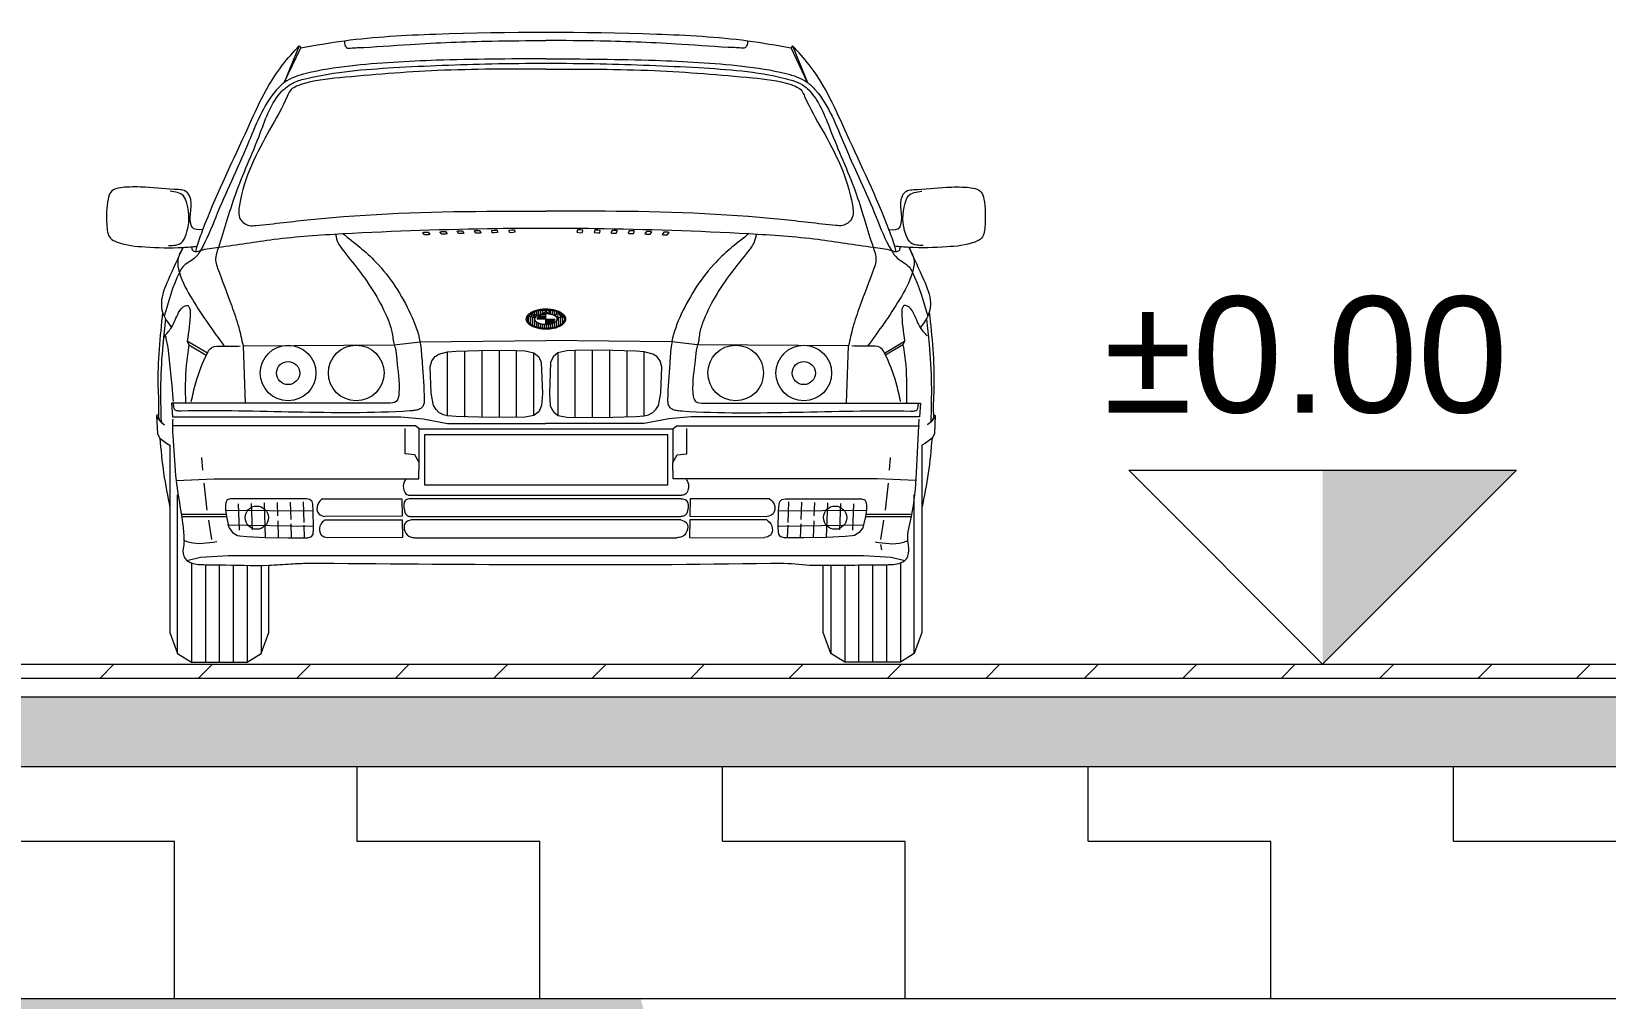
# Model space of a CAD drawing. Header units: millimetres. Extents: x -19 to 261, y -91 to 25.
# Drawn here: x 233.58 to 236.972, y -0.732 to 1.351 of the extents above; entities that cross this region are included whole.
import ezdxf

# ---------------------------------------------------------------- set-up
doc = ezdxf.new("R2010")
doc.units = ezdxf.units.MM
doc.layers.add('XR$3$STANDARD_1', color=7, linetype='Continuous', lineweight=18, true_color=0x000000)
doc.styles.add('ARIAL', font='arial.ttf')

msp = doc.modelspace()

# ---------------------------------------------------------------- hatches: boundary and pattern name
at = {"layer": 'XR$3$STANDARD_1', "lineweight": 5, "true_color": 0xadadad}
msp.add_hatch(color=253, dxfattribs=at).paths.add_polyline_path([(236.3622, 0.4061), (236.3622, -0.0119), (236.7801, 0.4061)], flags=0)
at = {"layer": 'XR$3$STANDARD_1', "lineweight": 18, "true_color": 0x0000ff}
h = msp.add_hatch(dxfattribs=at)
h.set_pattern_fill('TRATTEGGIO_8', color=5, scale=0.1, style=0, pattern_type=2)
h.set_pattern_definition([(135, (0, 0), (-0.21213203, -0.21213203), [0.2, -0.1]), (135, (-0.10607, -0.10607), (-0.21213203, -0.21213203), [0.2, -0.1])])
h.paths.add_polyline_path([(211.4323, -4.5429), (212.7195, -5.1681), (215.7633, -4.6212), (223.563, -4.9303), (226.4166, -4.4547), (232.8609, -5.073), (238.8771, -4.3596), (247.3085, -4.5429), (251.7716, -2.2422), (251.7716, -0.0119), (245.3448, -0.0119), (245.3448, -0.2619), (245.4948, -0.2619), (245.4948, -0.4619), (245.1448, -0.4619), (245.1414, 0.0864), (244.4298, 0.0858), (244.4298, -0.0419), (244.4847, -0.2319), (244.3427, -0.7619), (241.7768, -0.7619), (241.6348, -0.2319), (241.6897, -0.0419), (241.6897, 0.0381), (241.6931, 0.0952), (241.5625, 0.049), (240.9666, 0.09), (240.5659, 0.0961), (240.3113, 0.0771), (240.0255, 0.0827), (240.0085, 0.097), (240.0192, 0.0381), (240.0192, -0.0419), (240.074, -0.2319), (239.9401, -0.7319), (237.8319, -0.7319), (237.1232, -3.3766), (235.6012, -3.3766), (234.8925, -0.7319), (232.7983, -0.7319), (232.6643, -0.2319), (232.7192, -0.0419), (232.7192, 0.0381), (232.7287, 0.1035), (232.0732, 0.0844), (231.5165, 0.0522), (231.0081, 0.0444), (230.427, 0.0444), (229.9186, 0.0522), (229.6379, 0.0665), (229.4756, 0.0836), (229.4797, 0.0381), (229.4797, -0.0419), (229.5346, -0.2319), (229.4274, -0.6319), (226.8432, -0.6319), (226.5873, -1.1919), (226.4744, -1.439), (225.4041, -1.439), (223.4772, -1.439), (223.297, -3.8676), (220.2437, -3.8676), (220.0479, -2.484), (218.0279, -2.484), (216.9132, -1.1919), (211.247, -1.1919), (211.247, 0.1381), (210.0394, 0.1381), (210.0394, -2.7919), (210.5394, -2.7919), (210.6394, -3.5619), (204.284, -3.5619), (204.284, -5.0572)], flags=0)
at = {"layer": 'XR$3$STANDARD_1', "lineweight": 5, "true_color": 0x0000ff}
h = msp.add_hatch(dxfattribs=at)
h.set_pattern_fill('TRATTEGGIO_16', color=5, scale=0.1, style=0, pattern_type=2)
h.set_pattern_definition([(45, (0, 0), (-0.21213203, 0.21213203), []), (45, (-0.10607, 0.10607), (-0.21213203, 0.21213203), [])])
h.paths.add_polyline_path([(232.8692, -0.0119), (232.8692, -0.0419), (239.8692, -0.0419), (239.8692, -0.0119)], flags=0)
h = msp.add_hatch(dxfattribs=at)
h.set_pattern_fill('TRATTEGGIO_18', color=5, scale=0.1, style=0, pattern_type=2)
h.set_pattern_definition([(45, (0, 0), (-0.049497475, 0.049497475), [0.001, -0.001]), (45, (-0.02475, 0.02475), (-0.049497475, 0.049497475), [0.001, -0.001])])
h.paths.add_polyline_path([(232.8807, -0.0819), (232.924, -0.2319), (239.8143, -0.2319), (239.8576, -0.0819)], flags=0)
at = {"layer": 'XR$3$STANDARD_1', "lineweight": 18, "true_color": 0x000000}
h = msp.add_hatch(dxfattribs=at)
h.set_pattern_fill('RETINO', color=18, scale=0.39375, style=0, pattern_type=2)
h.set_pattern_definition([(0, (0.7875, 0.7875), (0.39375, 0.39375), [0.39375, -0.39375]), (90, (0.7875, 0.7875), (-0.39375, 0.39375), [0.39375, -0.39375])])
h.paths.add_polyline_path([(232.6643, -0.2319), (232.7983, -0.7319), (239.9401, -0.7319), (240.074, -0.2319)], flags=0)

# ---------------------------------------------------------------- linework, layer by layer
at = {"layer": 'XR$3$STANDARD_1', "color": 5, "lineweight": 5, "true_color": 0x0000ff}
for p, q in [((234.1569, 1.3199), (234.1604, 1.3158)), ((235.2201, 1.3199), (235.2166, 1.3158)), ((234.6642, 0.7418), (234.6642, 0.7473)), ((234.6685, 0.7378), (234.6685, 0.7488)), ((234.6727, 0.7403), (234.6727, 0.7499)), ((234.677, 0.7419), (234.677, 0.7507)), ((234.6809, 0.7442), (234.6809, 0.7507)), ((234.6809, 0.7507), (234.6859, 0.7507)), ((234.6852, 0.7442), (234.6852, 0.7465)), ((234.6852, 0.7465), (234.6869, 0.7442)), ((234.6859, 0.7507), (234.6884, 0.7473)), ((234.6884, 0.7473), (234.6908, 0.7507)), ((234.6896, 0.7442), (234.6914, 0.7466)), ((234.6908, 0.7507), (234.6957, 0.7507)), ((234.6914, 0.7442), (234.6914, 0.7466)), ((234.6985, 0.7424), (234.6985, 0.7509)), ((234.7028, 0.7412), (234.7028, 0.7502)), ((234.707, 0.7392), (234.707, 0.7492)), ((234.7113, 0.7415), (234.7113, 0.7479)), ((234.6513, 0.7251), (234.6513, 0.7376)), ((234.652, 0.7375), (234.6555, 0.7414)), ((234.6555, 0.7414), (234.6575, 0.7425)), ((234.6556, 0.7205), (234.6556, 0.7366)), ((234.6575, 0.7425), (234.6604, 0.7426)), ((234.6599, 0.7426), (234.6599, 0.7453)), ((234.6599, 0.7177), (234.6599, 0.7356)), ((234.6604, 0.7426), (234.6627, 0.7418)), ((234.6627, 0.7418), (234.6652, 0.7417)), ((234.6642, 0.7157), (234.6642, 0.7346)), ((234.6643, 0.7345), (234.6681, 0.7386)), ((234.6652, 0.7417), (234.6673, 0.7411)), ((234.6673, 0.7411), (234.6683, 0.7399)), ((234.6683, 0.7399), (234.6681, 0.7386)), ((234.6685, 0.7142), (234.6685, 0.7247)), ((234.6875, 0.7314), (234.6694, 0.7314)), ((234.6703, 0.7344), (234.6885, 0.7344)), ((234.6727, 0.7131), (234.6727, 0.7221)), ((234.6732, 0.7373), (234.6885, 0.7373)), ((234.677, 0.7123), (234.677, 0.7206)), ((234.6802, 0.7403), (234.6885, 0.7403)), ((234.6809, 0.7442), (234.6852, 0.7442)), ((234.6813, 0.7118), (234.6813, 0.7196)), ((234.6856, 0.7115), (234.6856, 0.7197)), ((234.6869, 0.7442), (234.6896, 0.7442)), ((234.6885, 0.7319), (234.6885, 0.7413)), ((234.6885, 0.7215), (234.6885, 0.7309)), ((234.6885, 0.7284), (234.7066, 0.7284)), ((234.6885, 0.7255), (234.7037, 0.7255)), ((234.6885, 0.7225), (234.6968, 0.7225)), ((234.6894, 0.7314), (234.7075, 0.7314)), ((234.6899, 0.7114), (234.6899, 0.7197)), ((234.6914, 0.7442), (234.6957, 0.7442)), ((234.6942, 0.7116), (234.6942, 0.72)), ((234.6985, 0.7121), (234.6985, 0.7208)), ((234.7028, 0.7128), (234.7028, 0.7221)), ((234.707, 0.7138), (234.707, 0.7242)), ((234.7078, 0.7397), (234.7173, 0.7444)), ((234.7078, 0.7397), (234.7097, 0.738)), ((234.7097, 0.738), (234.7151, 0.7386)), ((234.7111, 0.7366), (234.7151, 0.7386)), ((234.7111, 0.7366), (234.7129, 0.7348)), ((234.7113, 0.7152), (234.7113, 0.7283)), ((234.7156, 0.7435), (234.7156, 0.7461)), ((234.7156, 0.7169), (234.7156, 0.7352)), ((234.716, 0.7406), (234.7195, 0.7423)), ((234.716, 0.7406), (234.7206, 0.7412)), ((234.7173, 0.7444), (234.7195, 0.7423)), ((234.7187, 0.7379), (234.7222, 0.7396)), ((234.7187, 0.7379), (234.7235, 0.7384)), ((234.7199, 0.7194), (234.7199, 0.7357)), ((234.7206, 0.7412), (234.7222, 0.7396)), ((234.7235, 0.7384), (234.7256, 0.7363)), ((234.7242, 0.7231), (234.7242, 0.7362)), ((234.0407, 0.5506), (234.0364, 0.674)), ((234.4765, 0.5226), (234.4765, 0.6608)), ((234.5137, 0.5204), (234.5137, 0.6631)), ((234.5509, 0.5197), (234.5509, 0.6641)), ((234.5881, 0.5195), (234.5881, 0.6645)), ((234.6253, 0.5198), (234.6253, 0.6641)), ((234.6624, 0.5242), (234.6624, 0.6585)), ((234.7145, 0.5242), (234.7145, 0.6585)), ((234.7517, 0.5198), (234.7517, 0.6641)), ((234.7889, 0.5195), (234.7889, 0.6645)), ((234.8261, 0.5197), (234.8261, 0.6641)), ((234.8633, 0.5204), (234.8633, 0.6631)), ((234.9004, 0.5226), (234.9004, 0.6608)), ((235.3363, 0.5506), (235.3406, 0.674)), ((234.9508, 0.4823), (234.4265, 0.4823)), ((234.4265, 0.4823), (234.4265, 0.3746)), ((234.9508, 0.3746), (234.9508, 0.4823)), ((233.9466, 0.433), (233.9486, 0.4063)), ((235.4303, 0.433), (235.4284, 0.4063)), ((233.9511, 0.3778), (233.9579, 0.3201)), ((234.4265, 0.3746), (234.9508, 0.3746)), ((235.4259, 0.3778), (235.4193, 0.3201)), ((235.9443, 0.4061), (236.7801, 0.4061)), ((236.3622, -0.0119), (235.9443, 0.4061)), ((236.3622, -0.0119), (236.7801, 0.4061)), ((233.8947, 0.0109), (233.8947, 0.3528)), ((234.3964, 0.3521), (234.9805, 0.3521)), ((234.9798, 0.3446), (234.3972, 0.3446)), ((235.4823, 0.0109), (235.4823, 0.3528)), ((233.9026, 0.3114), (233.9991, 0.3114)), ((233.9033, 0.3064), (233.9998, 0.3064)), ((233.998, 0.3201), (234.1872, 0.3182)), ((234.0254, 0.3338), (234.0271, 0.2767)), ((234.0534, 0.3346), (234.0551, 0.2773)), ((234.0813, 0.3355), (234.0836, 0.261)), ((234.1093, 0.3364), (234.1102, 0.3076)), ((234.1373, 0.3372), (234.1385, 0.2998)), ((234.1653, 0.3381), (234.1667, 0.2934)), ((234.3975, 0.3064), (234.9795, 0.3064)), ((235.1898, 0.3182), (235.379, 0.3201)), ((235.2103, 0.2934), (235.2116, 0.3381)), ((235.2385, 0.2998), (235.2396, 0.3372)), ((235.2667, 0.3076), (235.2676, 0.3364)), ((235.2933, 0.261), (235.2956, 0.3355)), ((235.3218, 0.2773), (235.3236, 0.3346)), ((235.3498, 0.2767), (235.3516, 0.3338)), ((235.3771, 0.3064), (235.4761, 0.3064)), ((235.3779, 0.3114), (235.4771, 0.3114)), ((233.9612, 0.2982), (233.9676, 0.2569)), ((234.0026, 0.2881), (234.1866, 0.2854)), ((234.1106, 0.2968), (234.1117, 0.2607)), ((234.1388, 0.2902), (234.1397, 0.2606)), ((234.1669, 0.2873), (234.1677, 0.2606)), ((234.9789, 0.2989), (234.3981, 0.2989)), ((235.1903, 0.2854), (235.3744, 0.2881)), ((235.2093, 0.2606), (235.2101, 0.2873)), ((235.2373, 0.2606), (235.2382, 0.2902)), ((235.2653, 0.2607), (235.2664, 0.2968)), ((235.4157, 0.2982), (235.4097, 0.2569)), ((234.4063, 0.2606), (234.9707, 0.2606)), ((235.4097, 0.246), (235.4114, 0.2345)), ((233.9246, 0.2062), (233.9246, -0.0072)), ((235.4523, 0.2062), (235.4523, -0.0072)), ((233.9547, 0.2025), (233.9546, -0.0072)), ((233.9846, 0.2022), (233.9846, -0.0072)), ((234.0146, 0.2017), (234.0146, -0.0072)), ((234.0446, 0.2015), (234.0446, -0.0072)), ((234.0746, 0.2014), (234.0746, 0.011)), ((235.3023, 0.2014), (235.3023, 0.011)), ((235.3323, 0.2015), (235.3323, -0.0072)), ((235.3623, 0.2017), (235.3623, -0.0072)), ((235.3923, 0.2022), (235.3923, -0.0072)), ((235.4223, 0.2025), (235.4223, -0.0072))]:
    msp.add_line(p, q, dxfattribs=at)
at = {"layer": 'XR$3$STANDARD_1', "color": 5, "lineweight": 18, "true_color": 0x0000ff}
for p, q in [((232.8692, -0.0119), (239.8692, -0.0119)), ((232.8692, -0.0419), (239.8692, -0.0419)), ((232.8807, -0.0819), (239.8576, -0.0819)), ((232.6643, -0.2319), (240.074, -0.2319)), ((232.7983, -0.7319), (239.9401, -0.7319))]:
    msp.add_line(p, q, dxfattribs=at)
at = {"layer": 'XR$3$STANDARD_1', "color": 5, "lineweight": 5, "true_color": 0x0000ff}
for points in [[(234.1569, 1.3199), (234.1247, 1.2409), (234.1604, 1.3158)], [(235.2201, 1.3199), (235.2523, 1.2409), (235.2166, 1.3158)], [(233.9589, 0.6579), (233.9156, 0.6841), (233.9192, 0.6758), (233.9565, 0.6535)], [(234.0364, 0.674), (234.3616, 0.6759), (234.4171, 0.6828), (234.6885, 0.6855)], [(235.3406, 0.674), (235.0154, 0.6759), (234.9599, 0.6828), (234.6885, 0.6855)], [(235.4181, 0.6579), (235.4614, 0.6841), (235.4578, 0.6758), (235.4205, 0.6535)], [(234.3472, 0.5506), (233.8816, 0.5506), (233.8839, 0.5211), (234.3759, 0.5211), (234.4239, 0.5167), (234.4767, 0.5067), (234.6885, 0.5066)], [(233.8536, 0.5257), (233.8495, 0.524), (233.8518, 0.5174), (233.859, 0.5091), (233.8665, 0.5036)], [(233.8495, 0.524), (233.8514, 0.4844), (233.8565, 0.475), (233.8706, 0.4645)], [(235.5275, 0.524), (235.5256, 0.4844), (235.5205, 0.475), (235.5064, 0.4645)], [(235.5234, 0.5257), (235.5275, 0.524), (235.5252, 0.5174), (235.518, 0.5091), (235.5105, 0.5036)], [(234.4152, 0.495), (234.4075, 0.5016), (233.8836, 0.5016)], [(233.8914, 0.384), (233.9737, 0.3876), (234.4147, 0.3875), (234.4154, 0.4224), (234.4059, 0.4393), (234.385, 0.4416), (234.385, 0.496)], [(234.4154, 0.4224), (234.4152, 0.495), (234.9618, 0.495), (234.9616, 0.4224)], [(235.4856, 0.384), (235.4033, 0.3876), (234.9623, 0.3875), (234.9616, 0.4224), (234.9711, 0.4393), (234.992, 0.4416), (234.992, 0.496)], [(234.9618, 0.495), (234.9695, 0.5016), (235.4934, 0.5016)], [(233.8706, 0.4645), (233.8783, 0.4597), (233.8783, 0.3252), (233.8783, 0.0566), (233.8947, 0.0109), (233.9246, -0.0072), (234.0446, -0.0072), (234.0746, 0.0109), (234.091, 0.0566), (234.091, 0.2014)], [(235.5064, 0.4645), (235.4987, 0.4597), (235.4987, 0.3252), (235.4987, 0.0566), (235.4823, 0.0109), (235.4524, -0.0072), (235.3324, -0.0072), (235.3024, 0.0109), (235.286, 0.0566), (235.286, 0.2014)], [(234.2068, 0.3444), (234.3778, 0.3446), (234.3786, 0.307), (234.2122, 0.3064)], [(235.1702, 0.3444), (234.9992, 0.3446), (234.9984, 0.307), (235.1648, 0.3064)], [(234.2122, 0.2989), (234.3786, 0.2989), (234.3795, 0.2609), (234.2176, 0.2606)], [(235.1648, 0.2989), (234.9984, 0.2989), (234.9975, 0.2609), (235.1594, 0.2606)], [(233.9148, 0.2114), (233.9443, 0.2189), (234.0042, 0.2225), (235.3728, 0.2225), (235.4327, 0.2189), (235.4622, 0.2114)]]:
    msp.add_lwpolyline(points, dxfattribs=at)
for points in [[(234.4232, 0.9181), (234.4256, 0.9187), (234.4348, 0.9187), (234.4384, 0.9139), (234.4357, 0.9132), (234.427, 0.9132)], [(234.4601, 0.9194), (234.4625, 0.92), (234.4717, 0.92), (234.4753, 0.9152), (234.4727, 0.9145), (234.4639, 0.9145)], [(234.4974, 0.9207), (234.4992, 0.9212), (234.5089, 0.9212), (234.5113, 0.9162), (234.5096, 0.9157), (234.4997, 0.9157)], [(234.5346, 0.9216), (234.5364, 0.9221), (234.5461, 0.9221), (234.5485, 0.9171), (234.5468, 0.9166), (234.5369, 0.9166)], [(234.5718, 0.9224), (234.577, 0.923), (234.5833, 0.9228), (234.5844, 0.9178), (234.5766, 0.917), (234.5727, 0.9175)], [(234.6092, 0.923), (234.6144, 0.9236), (234.6207, 0.9234), (234.6218, 0.9184), (234.614, 0.9176), (234.6101, 0.9181)], [(234.7678, 0.923), (234.7626, 0.9236), (234.7563, 0.9234), (234.7552, 0.9184), (234.763, 0.9176), (234.7669, 0.9181)], [(234.8052, 0.9224), (234.8, 0.923), (234.7937, 0.9228), (234.7926, 0.9178), (234.8004, 0.917), (234.8043, 0.9175)], [(234.8424, 0.9216), (234.8406, 0.9221), (234.8309, 0.9221), (234.8285, 0.9171), (234.8302, 0.9166), (234.8401, 0.9166)], [(234.8796, 0.9207), (234.8778, 0.9212), (234.8681, 0.9212), (234.8657, 0.9162), (234.8674, 0.9157), (234.8773, 0.9157)], [(234.9169, 0.9194), (234.9145, 0.92), (234.9053, 0.92), (234.9017, 0.9152), (234.9043, 0.9145), (234.9131, 0.9145)], [(234.9538, 0.9181), (234.9514, 0.9187), (234.9422, 0.9187), (234.9386, 0.9139), (234.9412, 0.9132), (234.95, 0.9132)], [(234.6809, 0.7442), (234.6852, 0.7442), (234.6852, 0.7465), (234.6869, 0.7442), (234.6896, 0.7442), (234.6914, 0.7466), (234.6914, 0.7442), (234.6957, 0.7442), (234.6957, 0.7507), (234.6908, 0.7507), (234.6884, 0.7473), (234.6859, 0.7507), (234.6809, 0.7507)], [(234.652, 0.7375), (234.6555, 0.7414), (234.6575, 0.7425), (234.6604, 0.7426), (234.6627, 0.7418), (234.6652, 0.7417), (234.6673, 0.7411), (234.6683, 0.7399), (234.6681, 0.7386), (234.6643, 0.7345)], [(234.6586, 0.7385), (234.657, 0.7389), (234.6581, 0.7401), (234.6596, 0.7404)], [(234.6612, 0.7379), (234.6631, 0.7374), (234.6644, 0.7388), (234.6632, 0.7396)], [(234.7173, 0.7444), (234.7078, 0.7397), (234.7097, 0.738), (234.7151, 0.7386), (234.7111, 0.7366), (234.7129, 0.7348), (234.7256, 0.7363), (234.7235, 0.7384), (234.7187, 0.7379), (234.7222, 0.7396), (234.7206, 0.7412), (234.716, 0.7406), (234.7195, 0.7423)], [(234.4579, 0.6558), (234.4765, 0.6608), (234.4951, 0.6622), (234.5695, 0.6645), (234.6253, 0.6638), (234.6438, 0.6634), (234.6627, 0.6585), (234.6731, 0.65), (234.6784, 0.6379), (234.681, 0.5712), (234.6792, 0.5455), (234.6745, 0.5349), (234.6711, 0.5303), (234.6624, 0.5237), (234.6438, 0.5201), (234.5695, 0.5197), (234.4951, 0.5219), (234.4765, 0.5234), (234.4674, 0.5253), (234.4579, 0.5303), (234.4518, 0.537), (234.4461, 0.5455), (234.4412, 0.5718), (234.4389, 0.6288), (234.4424, 0.6417), (234.4496, 0.6508)], [(234.9191, 0.6558), (234.9005, 0.6608), (234.8819, 0.6622), (234.8075, 0.6645), (234.7517, 0.6638), (234.7332, 0.6634), (234.7143, 0.6585), (234.7039, 0.65), (234.6986, 0.6379), (234.696, 0.5712), (234.6978, 0.5455), (234.7025, 0.5349), (234.7059, 0.5303), (234.7146, 0.5237), (234.7332, 0.5201), (234.8075, 0.5197), (234.8819, 0.5219), (234.9005, 0.5234), (234.9096, 0.5253), (234.9191, 0.5303), (234.9252, 0.537), (234.9309, 0.5455), (234.9358, 0.5718), (234.9381, 0.6288), (234.9346, 0.6417), (234.9273, 0.6508)], [(234.1725, 0.3446), (234.0085, 0.3444), (234.0017, 0.3419), (233.9987, 0.3367), (233.9978, 0.3293), (233.998, 0.3201), (233.9991, 0.3114), (233.9999, 0.3064), (234.0046, 0.2854), (234.006, 0.2822), (234.0133, 0.2718), (234.0236, 0.2655), (234.0288, 0.2643), (234.0437, 0.2629), (234.0837, 0.261), (234.1327, 0.2606), (234.1748, 0.2606), (234.1825, 0.2623), (234.1869, 0.2676), (234.1878, 0.2812), (234.1872, 0.3182), (234.1859, 0.3329), (234.1847, 0.3383), (234.18, 0.3432)], [(235.2045, 0.3446), (235.3685, 0.3444), (235.3753, 0.3419), (235.3783, 0.3367), (235.3792, 0.3293), (235.379, 0.3201), (235.3779, 0.3114), (235.3771, 0.3064), (235.3724, 0.2854), (235.371, 0.2822), (235.3637, 0.2718), (235.3534, 0.2655), (235.3482, 0.2643), (235.3333, 0.2629), (235.2933, 0.261), (235.2443, 0.2606), (235.2022, 0.2606), (235.1945, 0.2623), (235.1901, 0.2676), (235.1892, 0.2812), (235.1898, 0.3182), (235.1911, 0.3329), (235.1923, 0.3383), (235.197, 0.3432)]]:
    msp.add_lwpolyline(points, close=True, dxfattribs=at)
at = {"layer": 'XR$3$STANDARD_1', "color": 18, "lineweight": 18, "true_color": 0x000000}
msp.add_lwpolyline([(235.0298, 0.5506), (235.4954, 0.5506), (235.4931, 0.5211), (235.0011, 0.5211), (234.9531, 0.5167), (234.9003, 0.5067), (234.6885, 0.5066)], dxfattribs=at)
at = {"layer": 'XR$3$STANDARD_1', "color": 5, "lineweight": 5, "true_color": 0x0000ff}
for centre, radius in [((234.1329, 0.6153), 0.0599), ((234.2796, 0.6154), 0.06), ((235.0974, 0.6154), 0.06), ((235.2441, 0.6153), 0.0599), ((234.1329, 0.6153), 0.0249), ((235.2441, 0.6153), 0.0249), ((234.0654, 0.3038), 0.025), ((235.3116, 0.3038), 0.025)]:
    msp.add_circle(centre, radius, dxfattribs=at)
for centre, radius, start, end in [((234.6885, 0.7307), 0.00122, 89.2255, 143.9221), ((234.6887, 0.7317), 0.000746, 255.4053, 342.694)]:
    msp.add_arc(centre, radius, start, end, dxfattribs=at)
for points, knots in [([(234.1604, 1.3158), (234.1916, 1.3213), (234.2874, 1.3382), (234.5436, 1.3509), (234.8333, 1.3509), (235.0895, 1.3382), (235.1854, 1.3213), (235.2166, 1.3158)], [0, 0, 0, 0, 0.094925, 0.291907, 0.767782, 0.964764, 1.059689, 1.059689, 1.059689, 1.059689]), ([(234.2541, 1.331), (234.2542, 1.3271), (234.2543, 1.3219), (234.2601, 1.3138), (234.2709, 1.3157), (234.3151, 1.3173), (234.4173, 1.3254), (234.5518, 1.3307), (234.6495, 1.3313), (234.6885, 1.3315)], [0, 0, 0, 0, 0.0114696, 0.0152548, 0.0280212, 0.0391024, 0.1530585, 0.3289059, 0.4458121, 0.4458121, 0.4458121, 0.4458121]), ([(235.1229, 1.331), (235.1228, 1.3271), (235.1226, 1.3219), (235.1169, 1.3138), (235.1061, 1.3157), (235.0618, 1.3173), (234.9597, 1.3254), (234.8252, 1.3307), (234.7275, 1.3313), (234.6885, 1.3315)], [0, 0, 0, 0, 0.0114696, 0.0152548, 0.0280212, 0.0391024, 0.1530585, 0.3289059, 0.4458121, 0.4458121, 0.4458121, 0.4458121]), ([(234.6885, 1.2922), (234.61, 1.2918), (234.469, 1.2911), (234.2957, 1.2815), (234.1863, 1.266), (234.1304, 1.2485), (234.081, 1.1985), (234.0428, 1.0935), (233.9866, 0.9801), (233.9554, 0.8953), (233.9303, 0.8582), (233.9077, 0.8497), (233.885, 0.806), (233.8748, 0.7696), (233.8658, 0.7375)], [0, 0, 0, 0, 0.235483, 0.423341, 0.518578, 0.569462, 0.593228, 0.726529, 0.896185, 0.975304, 0.997169, 1.02821, 1.041759, 1.141916, 1.141916, 1.141916, 1.141916]), ([(233.9338, 0.8772), (233.9348, 0.8809), (233.9392, 0.8968), (233.9703, 0.9828), (234.0336, 1.1116), (234.0936, 1.2515), (234.1445, 1.3066), (234.1569, 1.3199)], [0, 0, 0, 0, 0.0114285, 0.0494097, 0.2741269, 0.4440318, 0.4983867, 0.4983867, 0.4983867, 0.4983867]), ([(234.6885, 1.2922), (234.7669, 1.2918), (234.9079, 1.2911), (235.0812, 1.2815), (235.1907, 1.266), (235.2465, 1.2485), (235.2959, 1.1985), (235.3342, 1.0935), (235.3904, 0.9801), (235.4215, 0.8953), (235.4467, 0.8582), (235.4693, 0.8497), (235.4919, 0.806), (235.5022, 0.7696), (235.5112, 0.7375)], [0, 0, 0, 0, 0.235483, 0.423341, 0.518578, 0.569462, 0.593228, 0.726529, 0.896185, 0.975304, 0.997169, 1.02821, 1.041759, 1.141916, 1.141916, 1.141916, 1.141916]), ([(235.4432, 0.8772), (235.4422, 0.8809), (235.4378, 0.8968), (235.4066, 0.9828), (235.3434, 1.1116), (235.2833, 1.2515), (235.2324, 1.3066), (235.2201, 1.3199)], [0, 0, 0, 0, 0.0114285, 0.0494097, 0.2741269, 0.4440318, 0.4983867, 0.4983867, 0.4983867, 0.4983867]), ([(234.0364, 0.674), (234.0335, 0.6873), (234.0274, 0.7162), (234.0079, 0.7715), (233.9899, 0.8177), (233.9772, 0.8532), (233.9774, 0.8691), (233.9942, 0.9167), (234.0182, 1.0086), (234.07, 1.1166), (234.0992, 1.2088), (234.1439, 1.2424), (234.2247, 1.2638), (234.3677, 1.2748), (234.5787, 1.2829), (234.7982, 1.283), (235.0098, 1.2745), (235.1567, 1.2641), (235.2391, 1.2404), (235.2784, 1.202), (235.3076, 1.1173), (235.3586, 1.0084), (235.3827, 0.9168), (235.3996, 0.8691), (235.3998, 0.8532), (235.3871, 0.8177), (235.369, 0.7715), (235.3496, 0.7162), (235.3434, 0.6873), (235.3406, 0.674)], [0, 0, 0, 0, 0.040775, 0.088589, 0.175351, 0.190516, 0.200416, 0.222546, 0.340812, 0.484244, 0.585862, 0.617726, 0.646947, 0.834475, 1.046837, 1.280637, 1.492999, 1.680527, 1.726413, 1.741624, 1.843243, 1.986675, 2.10494, 2.12707, 2.13697, 2.152135, 2.238898, 2.286711, 2.327486, 2.327486, 2.327486, 2.327486]), ([(234.6885, 1.27), (234.6107, 1.27), (234.4624, 1.2701), (234.2846, 1.2555), (234.1798, 1.2448), (234.1381, 1.2282), (234.1223, 1.1895), (234.077, 1.1126), (234.0337, 1.0293), (234.0241, 0.947), (234.0459, 0.9313), (234.0985, 0.9364), (234.2672, 0.9575), (234.4769, 0.9643), (234.6459, 0.9638), (234.6885, 0.9636)], [0, 0, 0, 0, 0.233623, 0.445697, 0.529989, 0.556507, 0.570201, 0.65165, 0.826297, 0.856351, 0.880135, 0.894435, 1.013138, 1.392851, 1.520551, 1.520551, 1.520551, 1.520551]), ([(234.6885, 1.27), (234.7662, 1.27), (234.9146, 1.2701), (235.0924, 1.2555), (235.1972, 1.2448), (235.2389, 1.2282), (235.2547, 1.1895), (235.2999, 1.1126), (235.3432, 1.0293), (235.3529, 0.947), (235.331, 0.9313), (235.2785, 0.9364), (235.1098, 0.9575), (234.9001, 0.9643), (234.731, 0.9638), (234.6885, 0.9636)], [0, 0, 0, 0, 0.233623, 0.445697, 0.529989, 0.556507, 0.570201, 0.65165, 0.826297, 0.856351, 0.880135, 0.894435, 1.013138, 1.392851, 1.520551, 1.520551, 1.520551, 1.520551]), ([(233.9493, 0.9241), (233.9396, 0.9237), (233.9279, 0.9232), (233.9164, 0.9529), (233.9331, 0.9837), (233.911, 1.0098), (233.8762, 1.0109), (233.8333, 1.0156), (233.7865, 1.0167), (233.7505, 1.0121), (233.741, 0.9763), (233.7413, 0.9452), (233.7439, 0.9064), (233.7787, 0.8903), (233.8312, 0.886), (233.8894, 0.884), (233.9267, 0.8873), (233.9369, 0.8882)], [0, 0, 0, 0, 0.024135, 0.0293744, 0.0916567, 0.1078531, 0.1206109, 0.1927843, 0.2368843, 0.2685086, 0.2845551, 0.3397263, 0.3700726, 0.3863837, 0.447788, 0.5294954, 0.5600897, 0.5600897, 0.5600897, 0.5600897]), ([(233.8753, 0.89), (233.8854, 0.8902), (233.9032, 0.8904), (233.921, 0.9291), (233.9209, 0.964), (233.9074, 1.0031), (233.8897, 1.0053), (233.8784, 1.0068)], [0, 0, 0, 0, 0.0274565, 0.0485851, 0.1161017, 0.1331507, 0.1639865, 0.1639865, 0.1639865, 0.1639865]), ([(235.4277, 0.9241), (235.4373, 0.9237), (235.4491, 0.9232), (235.4606, 0.9529), (235.4439, 0.9837), (235.4659, 1.0098), (235.5008, 1.0109), (235.5436, 1.0156), (235.5905, 1.0167), (235.6265, 1.0121), (235.6359, 0.9763), (235.6356, 0.9452), (235.6331, 0.9064), (235.5983, 0.8903), (235.5457, 0.886), (235.4875, 0.884), (235.4502, 0.8873), (235.4401, 0.8882)], [0, 0, 0, 0, 0.024135, 0.0293744, 0.0916567, 0.1078531, 0.1206109, 0.1927843, 0.2368843, 0.2685086, 0.2845551, 0.3397263, 0.3700726, 0.3863837, 0.447788, 0.5294954, 0.5600897, 0.5600897, 0.5600897, 0.5600897]), ([(235.5017, 0.89), (235.4916, 0.8902), (235.4738, 0.8904), (235.456, 0.9291), (235.4561, 0.964), (235.4696, 1.0031), (235.4872, 1.0053), (235.4986, 1.0068)], [0, 0, 0, 0, 0.0274565, 0.0485851, 0.1161017, 0.1331507, 0.1639865, 0.1639865, 0.1639865, 0.1639865]), ([(233.9251, 0.8872), (233.9253, 0.8842), (233.9257, 0.8785), (233.9354, 0.8764), (233.9532, 0.8827), (234.0103, 0.8891), (234.1114, 0.907), (234.3121, 0.92), (234.5425, 0.9277), (234.8344, 0.9277), (235.0649, 0.92), (235.2656, 0.907), (235.3667, 0.8891), (235.4238, 0.8827), (235.4416, 0.8764), (235.4513, 0.8785), (235.4517, 0.8842), (235.4519, 0.8872)], [0, 0, 0, 0, 0.008201, 0.015032, 0.025641, 0.065454, 0.185372, 0.334771, 0.667263, 0.877663, 1.210155, 1.359554, 1.479472, 1.519285, 1.529895, 1.536726, 1.544926, 1.544926, 1.544926, 1.544926]), ([(233.9064, 0.8858), (233.8956, 0.8626), (233.8777, 0.8241), (233.8575, 0.7771), (233.8619, 0.7398), (233.8738, 0.7239), (233.8815, 0.7135)], [0, 0, 0, 0, 0.0775053, 0.1282896, 0.1488284, 0.1867207, 0.1867207, 0.1867207, 0.1867207]), ([(234.251, 0.9155), (234.2756, 0.8962), (234.336, 0.8489), (234.3891, 0.7652), (234.4142, 0.7015), (234.4198, 0.6656), (234.4225, 0.6237), (234.4262, 0.5812), (234.4262, 0.5491), (234.4224, 0.541), (234.4145, 0.5364), (234.4051, 0.5343), (234.2345, 0.523), (234.0657, 0.5371), (233.8975, 0.5333), (233.8931, 0.5338), (233.8894, 0.5348), (233.8873, 0.538), (233.8865, 0.5433), (233.886, 0.5478), (233.8857, 0.5506)], [0, 0, 0, 0, 0.0935948, 0.228803, 0.2912553, 0.2971246, 0.3378027, 0.4167255, 0.4257526, 0.4334895, 0.4421427, 0.4521597, 0.4621006, 0.9546006, 0.9598006, 0.9647372, 0.9681912, 0.9705513, 0.9757175, 0.9841768, 0.9841768, 0.9841768, 0.9841768]), ([(233.9064, 0.8858), (233.9017, 0.8774), (233.8923, 0.8606), (233.9003, 0.819), (233.9348, 0.7564), (233.9714, 0.706), (233.9953, 0.6732)], [0, 0, 0, 0, 0.0279691, 0.0560409, 0.1211243, 0.2425314, 0.2425314, 0.2425314, 0.2425314]), ([(234.2351, 0.9145), (234.2364, 0.9078), (234.2388, 0.8964), (234.2569, 0.8714), (234.2993, 0.8214), (234.3375, 0.7611), (234.3581, 0.7037), (234.359, 0.6829), (234.3658, 0.6638), (234.367, 0.6281), (234.3754, 0.5931), (234.3689, 0.5505), (234.3544, 0.5506), (234.3472, 0.5506)], [0, 0, 0, 0, 0.0200549, 0.034451, 0.0916276, 0.2178516, 0.2451444, 0.2733729, 0.2793504, 0.3059909, 0.377751, 0.3966935, 0.4157368, 0.4157368, 0.4157368, 0.4157368]), ([(235.126, 0.9155), (235.1013, 0.8962), (235.041, 0.8489), (234.9879, 0.7652), (234.9628, 0.7015), (234.9572, 0.6656), (234.9545, 0.6237), (234.9508, 0.5812), (234.9507, 0.5491), (234.9546, 0.541), (234.9625, 0.5364), (234.9718, 0.5343), (235.1425, 0.523), (235.3112, 0.5371), (235.4794, 0.5333), (235.4839, 0.5338), (235.4875, 0.5348), (235.4896, 0.538), (235.4905, 0.5433), (235.491, 0.5478), (235.4913, 0.5506)], [0, 0, 0, 0, 0.0935948, 0.228803, 0.2912553, 0.2971246, 0.3378027, 0.4167255, 0.4257526, 0.4334895, 0.4421427, 0.4521597, 0.4621006, 0.9546006, 0.9598006, 0.9647372, 0.9681912, 0.9705513, 0.9757175, 0.9841768, 0.9841768, 0.9841768, 0.9841768]), ([(235.1419, 0.9145), (235.1405, 0.9078), (235.1382, 0.8964), (235.1201, 0.8714), (235.0777, 0.8214), (235.0395, 0.7611), (235.0188, 0.7037), (235.018, 0.6829), (235.0112, 0.6638), (235.01, 0.6281), (235.0015, 0.5931), (235.008, 0.5505), (235.0225, 0.5506), (235.0298, 0.5506)], [0, 0, 0, 0, 0.0200549, 0.034451, 0.0916276, 0.2178516, 0.2451444, 0.2733729, 0.2793504, 0.3059909, 0.377751, 0.3966935, 0.4157368, 0.4157368, 0.4157368, 0.4157368]), ([(235.4706, 0.8858), (235.4753, 0.8774), (235.4847, 0.8606), (235.4766, 0.819), (235.4421, 0.7564), (235.4055, 0.706), (235.3817, 0.6732)], [0, 0, 0, 0, 0.0279691, 0.0560409, 0.1211243, 0.2425314, 0.2425314, 0.2425314, 0.2425314]), ([(235.4706, 0.8858), (235.4814, 0.8626), (235.4992, 0.8241), (235.5194, 0.7771), (235.5151, 0.7398), (235.5032, 0.7239), (235.4955, 0.7135)], [0, 0, 0, 0, 0.0775053, 0.1282896, 0.1488284, 0.1867207, 0.1867207, 0.1867207, 0.1867207]), ([(233.8624, 0.7463), (233.8596, 0.7198), (233.8541, 0.667), (233.851, 0.593), (233.8547, 0.5442), (233.8531, 0.5171), (233.859, 0.5095), (233.864, 0.5056), (233.8665, 0.5036)], [0, 0, 0, 0, 0.0799789, 0.1592154, 0.2209652, 0.2287355, 0.2382772, 0.2479198, 0.2479198, 0.2479198, 0.2479198]), ([(233.8669, 0.6952), (233.8721, 0.7011), (233.8854, 0.716), (233.8932, 0.7412), (233.9055, 0.7594), (233.9173, 0.7617), (233.9219, 0.7543), (233.9222, 0.7284), (233.9186, 0.7045), (233.9156, 0.6841)], [0, 0, 0, 0, 0.0234106, 0.0589667, 0.0794748, 0.0846901, 0.0910154, 0.1017074, 0.1630319, 0.1630319, 0.1630319, 0.1630319]), ([(235.5101, 0.6952), (235.5048, 0.7011), (235.4916, 0.716), (235.4838, 0.7412), (235.4715, 0.7594), (235.4597, 0.7617), (235.4551, 0.7543), (235.4548, 0.7284), (235.4584, 0.7045), (235.4614, 0.6841)], [0, 0, 0, 0, 0.0234106, 0.0589667, 0.0794748, 0.0846901, 0.0910154, 0.1017074, 0.1630319, 0.1630319, 0.1630319, 0.1630319]), ([(235.5146, 0.7463), (235.5174, 0.7198), (235.5229, 0.667), (235.526, 0.593), (235.5223, 0.5442), (235.5238, 0.5171), (235.5179, 0.5095), (235.513, 0.5056), (235.5105, 0.5036)], [0, 0, 0, 0, 0.0799789, 0.1592154, 0.2209652, 0.2287355, 0.2382772, 0.2479198, 0.2479198, 0.2479198, 0.2479198]), ([(233.8687, 0.7315), (233.8667, 0.7135), (233.8615, 0.6673), (233.8568, 0.5933), (233.8584, 0.5374), (233.8592, 0.5099)], [0, 0, 0, 0, 0.0543995, 0.1396402, 0.2220478, 0.2220478, 0.2220478, 0.2220478]), ([(235.5083, 0.7315), (235.5103, 0.7135), (235.5155, 0.6673), (235.5201, 0.5933), (235.5186, 0.5374), (235.5178, 0.5099)], [0, 0, 0, 0, 0.0543995, 0.1396402, 0.2220478, 0.2220478, 0.2220478, 0.2220478]), ([(233.8857, 0.5539), (233.8828, 0.5903), (233.8792, 0.6354), (233.8723, 0.6829), (233.8695, 0.6929), (233.8684, 0.6954), (233.8665, 0.6954), (233.8654, 0.693), (233.864, 0.6873), (233.8634, 0.6817), (233.863, 0.6774)], [0, 0, 0, 0, 0.1103203, 0.1366255, 0.1409267, 0.1427868, 0.1438867, 0.1457468, 0.1497029, 0.1623179, 0.1623179, 0.1623179, 0.1623179]), ([(233.9192, 0.6758), (233.9169, 0.6613), (233.9105, 0.6198), (233.9112, 0.5778), (233.9117, 0.5506)], [0, 0, 0, 0, 0.0441953, 0.1256109, 0.1256109, 0.1256109, 0.1256109]), ([(233.9243, 0.5539), (233.9272, 0.5674), (233.9351, 0.6035), (233.9497, 0.641), (233.9644, 0.6689), (233.9782, 0.6742), (233.9995, 0.6726), (234.0181, 0.6733), (234.0295, 0.6736)], [0, 0, 0, 0, 0.0411126, 0.1102312, 0.1235535, 0.1310774, 0.1528053, 0.1870076, 0.1870076, 0.1870076, 0.1870076]), ([(235.4527, 0.5539), (235.4498, 0.5674), (235.4419, 0.6035), (235.4273, 0.641), (235.4126, 0.6689), (235.3988, 0.6742), (235.3774, 0.6726), (235.3589, 0.6733), (235.3475, 0.6736)], [0, 0, 0, 0, 0.0411126, 0.1102312, 0.1235535, 0.1310774, 0.1528053, 0.1870076, 0.1870076, 0.1870076, 0.1870076]), ([(235.4578, 0.6758), (235.46, 0.6613), (235.4665, 0.6198), (235.4657, 0.5778), (235.4653, 0.5506)], [0, 0, 0, 0, 0.0441953, 0.1256109, 0.1256109, 0.1256109, 0.1256109]), ([(233.8843, 0.5161), (233.884, 0.5113), (233.883, 0.4957), (233.887, 0.4516), (233.8894, 0.3695), (233.9073, 0.2974), (233.9088, 0.2463), (233.9041, 0.2312), (233.9104, 0.2123), (233.9306, 0.2031), (233.9547, 0.2024), (234.01, 0.2023), (234.0717, 0.1992), (234.1349, 0.2043), (234.1717, 0.2059), (234.5163, 0.2035), (234.8585, 0.2001), (235.2131, 0.2064), (235.2507, 0.2009), (235.3242, 0.202), (235.3866, 0.2015), (235.4463, 0.2031), (235.4667, 0.2123), (235.4728, 0.2329), (235.4648, 0.2644), (235.4818, 0.3205), (235.488, 0.4073), (235.491, 0.4775), (235.4927, 0.5161)], [0, 0, 0, 0, 0.014517, 0.046956, 0.132382, 0.260627, 0.268227, 0.284873, 0.307899, 0.319082, 0.349309, 0.37921, 0.485613, 0.533801, 0.569528, 0.595916, 1.567546, 1.596928, 1.658977, 1.680877, 1.817182, 1.847409, 1.858592, 1.881618, 1.903529, 1.955883, 2.050624, 2.16636, 2.16636, 2.16636, 2.16636]), ([(233.8565, 0.475), (233.8588, 0.4498), (233.8633, 0.3995), (233.8733, 0.3499), (233.8783, 0.3252)], [0, 0, 0, 0, 0.0759439, 0.1514785, 0.1514785, 0.1514785, 0.1514785]), ([(235.5205, 0.475), (235.5182, 0.4498), (235.5137, 0.3995), (235.5037, 0.3499), (235.4987, 0.3252)], [0, 0, 0, 0, 0.0759439, 0.1514785, 0.1514785, 0.1514785, 0.1514785]), ([(234.3872, 0.3875), (234.3854, 0.385), (234.3804, 0.3778), (234.3808, 0.3646), (234.3872, 0.3525), (234.3938, 0.3522), (234.3965, 0.3521)], [0, 0, 0, 0, 0.00896934, 0.02596946, 0.03739793, 0.0449113, 0.0449113, 0.0449113, 0.0449113]), ([(234.9898, 0.3875), (234.9915, 0.385), (234.9966, 0.3778), (234.9961, 0.3646), (234.9898, 0.3525), (234.9831, 0.3522), (234.9805, 0.3521)], [0, 0, 0, 0, 0.00896934, 0.02596946, 0.03739793, 0.0449113, 0.0449113, 0.0449113, 0.0449113]), ([(234.2068, 0.3444), (234.2029, 0.3411), (234.1936, 0.3331), (234.1947, 0.3103), (234.2072, 0.3075), (234.2122, 0.3064)], [0, 0, 0, 0, 0.0151742, 0.03638872, 0.05055805, 0.05055805, 0.05055805, 0.05055805]), ([(234.3972, 0.3446), (234.393, 0.344), (234.3808, 0.3421), (234.3815, 0.3219), (234.3875, 0.3069), (234.3948, 0.3066), (234.3975, 0.3064)], [0, 0, 0, 0, 0.01151351, 0.0337901, 0.04701326, 0.05452664, 0.05452664, 0.05452664, 0.05452664]), ([(234.9798, 0.3446), (234.9839, 0.344), (234.9961, 0.3421), (234.9954, 0.3219), (234.9895, 0.3069), (234.9821, 0.3066), (234.9795, 0.3064)], [0, 0, 0, 0, 0.01151351, 0.0337901, 0.04701326, 0.05452664, 0.05452664, 0.05452664, 0.05452664]), ([(235.1702, 0.3444), (235.1741, 0.3411), (235.1834, 0.3331), (235.1822, 0.3103), (235.1698, 0.3075), (235.1648, 0.3064)], [0, 0, 0, 0, 0.0151742, 0.03638872, 0.05055805, 0.05055805, 0.05055805, 0.05055805]), ([(234.2122, 0.2989), (234.2083, 0.2956), (234.199, 0.2876), (234.2001, 0.2648), (234.2126, 0.262), (234.2176, 0.2609)], [0, 0, 0, 0, 0.0151742, 0.03638872, 0.05055805, 0.05055805, 0.05055805, 0.05055805]), ([(234.3981, 0.2989), (234.3928, 0.2972), (234.3815, 0.2936), (234.3828, 0.2735), (234.3936, 0.2615), (234.4029, 0.2609), (234.4063, 0.2606)], [0, 0, 0, 0, 0.01503595, 0.03213701, 0.04918537, 0.0592138, 0.0592138, 0.0592138, 0.0592138]), ([(234.9789, 0.2989), (234.9842, 0.2972), (234.9955, 0.2936), (234.9941, 0.2735), (234.9833, 0.2615), (234.9741, 0.2609), (234.9707, 0.2606)], [0, 0, 0, 0, 0.01503595, 0.03213701, 0.04918537, 0.0592138, 0.0592138, 0.0592138, 0.0592138]), ([(235.1648, 0.2989), (235.1687, 0.2956), (235.178, 0.2876), (235.1768, 0.2648), (235.1644, 0.262), (235.1594, 0.2609)], [0, 0, 0, 0, 0.0151742, 0.03638872, 0.05055805, 0.05055805, 0.05055805, 0.05055805]), ([(233.979, 0.2518), (233.9589, 0.2485), (233.9346, 0.2444), (233.9124, 0.2531), (233.9085, 0.2546)], [0, 0, 0, 0, 0.05871664, 0.07124168, 0.07124168, 0.07124168, 0.07124168]), ([(235.398, 0.2518), (235.418, 0.2485), (235.4423, 0.2444), (235.4646, 0.2531), (235.4685, 0.2546)], [0, 0, 0, 0, 0.05871664, 0.07124168, 0.07124168, 0.07124168, 0.07124168])]:
    msp.add_open_spline(points, degree=3, knots=knots, dxfattribs=at)
for points, weights, knots in [([(234.6885, 0.7535), (234.6462, 0.7536), (234.6462, 0.7316), (234.6461, 0.7096), (234.6884, 0.7095), (234.7308, 0.7095), (234.7308, 0.7315), (234.7308, 0.7535), (234.6885, 0.7535)], [1, 0.707106781187, 1, 0.707106781187, 1, 0.707106781187, 1, 0.707106781187, 1], [4.712389, 4.712389, 4.712389, 6.283185, 6.283185, 7.853982, 7.853982, 9.424778, 9.424778, 10.995574, 10.995574, 10.995574]), ([(234.6885, 0.7516), (234.6492, 0.7516), (234.6492, 0.7315), (234.6492, 0.7114), (234.6885, 0.7114), (234.7278, 0.7114), (234.7278, 0.7315), (234.7278, 0.7516), (234.6885, 0.7516)], [1, 0.707106781187, 1, 0.707106781187, 1, 0.707106781187, 1, 0.707106781187, 1], [4.712389, 4.712389, 4.712389, 6.283185, 6.283185, 7.853982, 7.853982, 9.424778, 9.424778, 10.995574, 10.995574, 10.995574]), ([(234.6883, 0.7434), (234.6645, 0.7432), (234.6647, 0.7313), (234.6648, 0.7194), (234.6886, 0.7196), (234.7124, 0.7199), (234.7123, 0.7318), (234.7121, 0.7437), (234.6883, 0.7434)], [1, 0.707106781187, 1, 0.707106781187, 1, 0.707106781187, 1, 0.707106781187, 1], [4.712389, 4.712389, 4.712389, 6.283185, 6.283185, 7.853982, 7.853982, 9.424778, 9.424778, 10.995574, 10.995574, 10.995574]), ([(234.6885, 0.7413), (234.6694, 0.7413), (234.6694, 0.7315), (234.6694, 0.7315), (234.6694, 0.7314)], [1, 0.707106781187, 1, 0.997889035832, 0.995808500293], [4.712389, 4.712389, 4.712389, 6.283185, 6.283185, 6.294506, 6.294506, 6.294506])]:
    msp.add_rational_spline(points, weights, degree=2, knots=knots, dxfattribs=at)
msp.add_rational_spline([(234.6885, 0.7215), (234.7073, 0.7215), (234.7075, 0.7314)], [1, 0.70917563443, 0.995891520232], degree=2, dxfattribs=at)

# ---------------------------------------------------------------- texts
at = {"layer": 'XR$3$STANDARD_1', "color": 5, "lineweight": 5, "true_color": 0x0000ff, "insert": (236.3255, 0.5267), "char_height": 0.25, "width": 2.179348, "attachment_point": 8, "style": 'ARIAL'}
msp.add_mtext('±0.00', dxfattribs=at)

doc.saveas('drawing.dxf')
